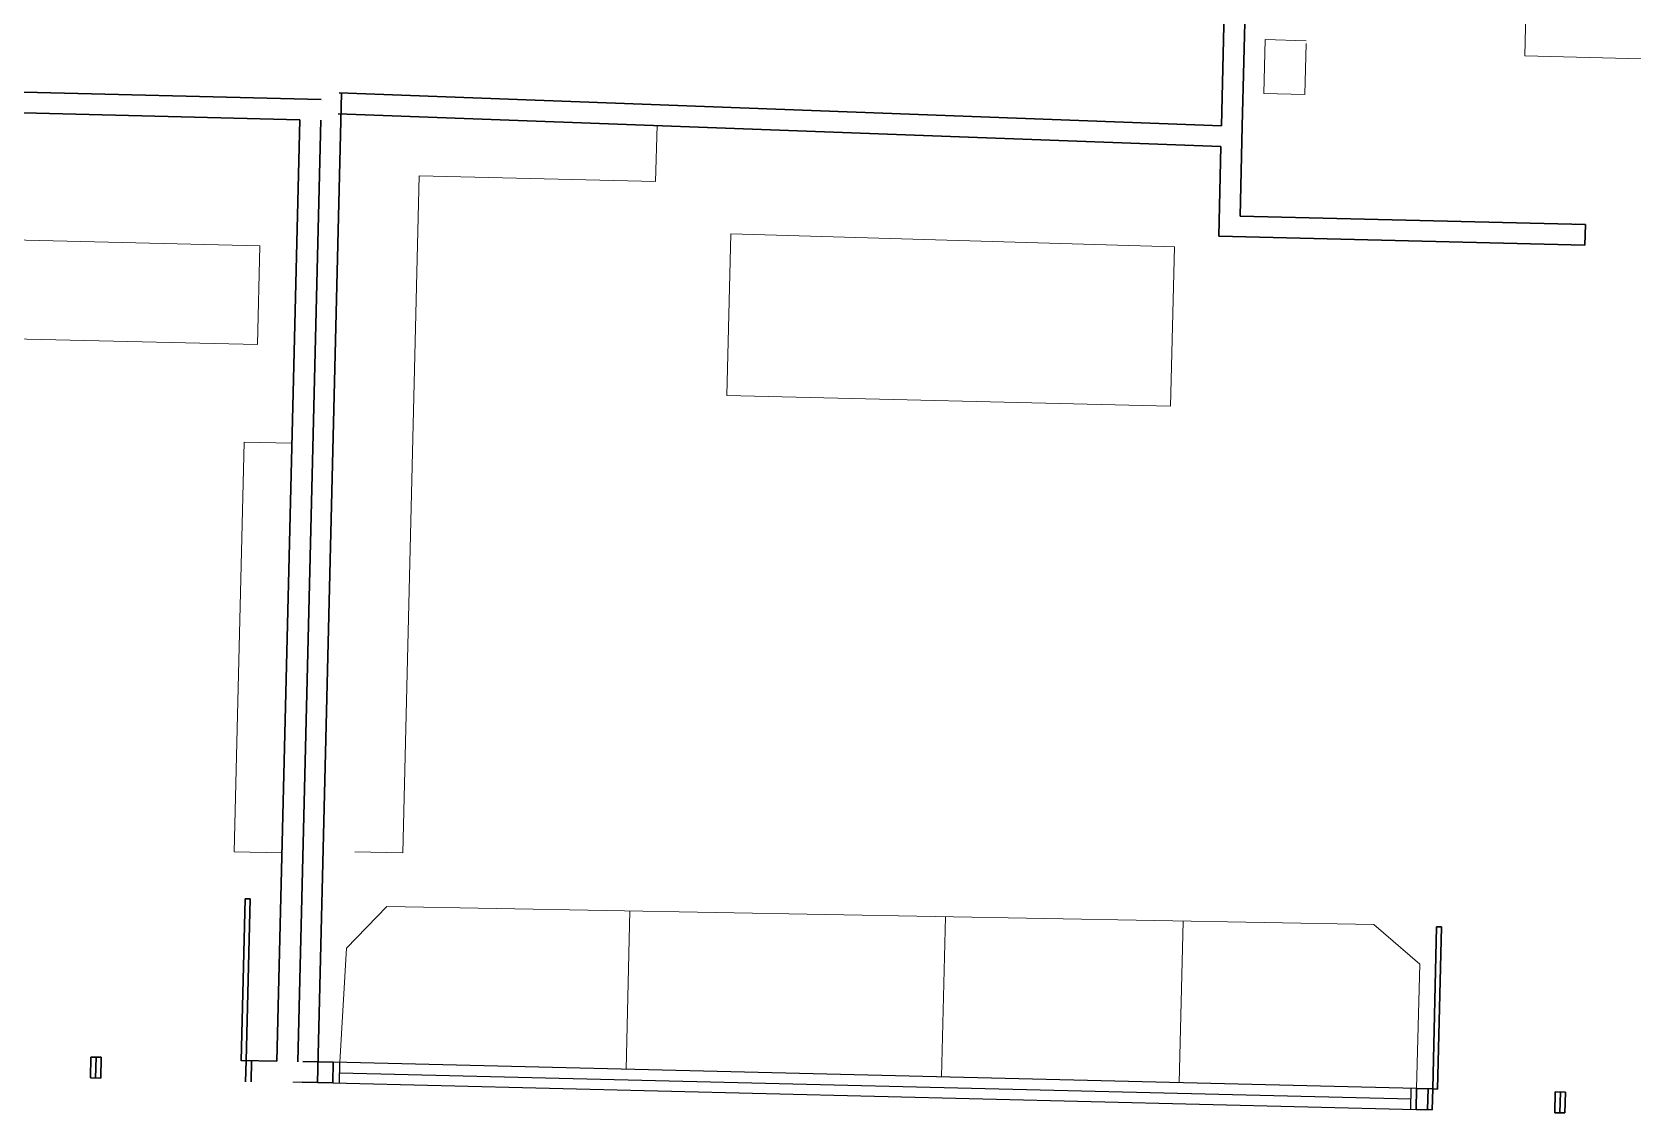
# Model space of a CAD drawing. Header units: millimetres. Extents: x 1418 to 1811, y 1796 to 1956.
# Drawn here: x 1493.98 to 1499.37, y 1824.96 to 1828.6 of the extents above; entities that cross this region are included whole.
import ezdxf

# ---------------------------------------------------------------- set-up
doc = ezdxf.new("R2010")
doc.units = ezdxf.units.MM
for name, color, linetype, lineweight in [('JANELAS', 5, 'Continuous', 25), ('layout', 253, 'Continuous', 13), ('LINHAGROSSA', 7, 'Continuous', 30)]:
    doc.layers.add(name, color=color, linetype=linetype, lineweight=lineweight)

msp = doc.modelspace()

# ---------------------------------------------------------------- linework, layer by layer
at = {"layer": 'JANELAS'}
for p, q in [((1498.6426, 1825.0469), (1494.9979, 1825.1356)), ((1495.0185, 1825.065), (1495.0202, 1825.1351)), ((1495.0193, 1825.1001), (1498.6238, 1825.0123)), ((1494.9962, 1825.0656), (1498.6409, 1824.9769)), ((1498.6229, 1824.9773), (1498.6246, 1825.0474))]:
    msp.add_line(p, q, dxfattribs=at)
at = {"layer": 'layout'}
for p, q in [((1499.0063, 1828.5198), (1499.0319, 1829.5711)), ((1498.1282, 1828.3931), (1498.1326, 1828.5745)), ((1498.1326, 1828.5745), (1498.2712, 1828.5711)), ((1498.2709, 1828.5616), (1498.2668, 1828.3897)), ((1499.7644, 1828.5013), (1499.0063, 1828.5198)), ((1498.2668, 1828.3897), (1498.1282, 1828.3931)), ((1496.0869, 1828.2853), (1496.0823, 1828.0969)), ((1495.2873, 1828.1162), (1495.2319, 1825.8391)), ((1496.0823, 1828.0969), (1495.2873, 1828.1162)), ((1494.7509, 1827.8808), (1493.6204, 1827.9083)), ((1494.7428, 1827.5487), (1494.7509, 1827.8808)), ((1496.3216, 1827.3781), (1496.3348, 1827.9217)), ((1496.3348, 1827.9217), (1497.8275, 1827.878)), ((1497.8275, 1827.878), (1497.8144, 1827.3417)), ((1493.6123, 1827.5762), (1494.7428, 1827.5487)), ((1497.8144, 1827.3417), (1496.3216, 1827.3781)), ((1494.6639, 1825.8432), (1494.6975, 1827.2213)), ((1494.6975, 1827.2213), (1494.8589, 1827.2173)), ((1494.8254, 1825.8393), (1494.6639, 1825.8432)), ((1495.2319, 1825.8391), (1495.0701, 1825.843)), ((1495.1781, 1825.6589), (1495.0427, 1825.5188)), ((1498.4983, 1825.5984), (1495.1781, 1825.6589)), ((1495.9956, 1825.644), (1495.9827, 1825.1117)), ((1497.0572, 1825.6246), (1497.0441, 1825.0858)), ((1497.8568, 1825.6101), (1497.8436, 1825.0664)), ((1498.6528, 1825.4656), (1498.4983, 1825.5984)), ((1495.0427, 1825.5188), (1495.0202, 1825.1351)), ((1498.6426, 1825.0469), (1498.6528, 1825.4656)), ((1494.8933, 1825.0681), (1494.8618, 1825.0688))]:
    msp.add_line(p, q, dxfattribs=at)
at = {"layer": 'LINHAGROSSA'}
for p, q in [((1497.9859, 1828.2848), (1498.0195, 1829.6658)), ((1498.0559, 1828.2831), (1498.0878, 1829.5941)), ((1493.4833, 1828.4097), (1494.9572, 1828.3738)), ((1494.9448, 1825.0668), (1495.0258, 1828.3949)), ((1497.9859, 1828.2848), (1495.0171, 1828.3952)), ((1493.4816, 1828.3396), (1494.8854, 1828.3054)), ((1494.8854, 1828.3054), (1494.8083, 1825.1384)), ((1494.9555, 1828.3037), (1494.8784, 1825.1367)), ((1497.9833, 1828.2148), (1495.0144, 1828.3252)), ((1498.0559, 1828.2831), (1498.0486, 1827.9812)), ((1497.9842, 1828.2147), (1497.9768, 1827.9133)), ((1498.0486, 1827.9812), (1499.2104, 1827.9529)), ((1499.2105, 1827.9533), (1499.1759, 1827.9542)), ((1499.2088, 1827.8833), (1499.2105, 1827.9533)), ((1497.9768, 1827.9133), (1499.2088, 1827.8833)), ((1499.2088, 1827.8833), (1499.1742, 1827.8841)), ((1494.7016, 1825.6854), (1494.6883, 1825.1404)), ((1494.718, 1825.685), (1494.7016, 1825.6854)), ((1494.7047, 1825.14), (1494.718, 1825.685)), ((1498.7099, 1825.5906), (1498.6967, 1825.0456)), ((1498.7263, 1825.5902), (1498.7099, 1825.5906)), ((1498.7131, 1825.0452), (1498.7263, 1825.5902)), ((1494.1808, 1825.0827), (1494.1825, 1825.1527)), ((1494.217, 1825.1519), (1494.1825, 1825.1527)), ((1494.2001, 1825.1523), (1494.1984, 1825.0822)), ((1494.2153, 1825.0818), (1494.217, 1825.1519)), ((1494.8083, 1825.1384), (1494.6884, 1825.1413)), ((1494.7047, 1825.14), (1494.703, 1825.0699)), ((1494.7214, 1825.0695), (1494.7231, 1825.1396)), ((1494.9979, 1825.1356), (1494.895, 1825.1381)), ((1494.9962, 1825.0656), (1494.9979, 1825.1356)), ((1494.2153, 1825.0818), (1494.1808, 1825.0827)), ((1494.9962, 1825.0656), (1494.8933, 1825.0681)), ((1498.6409, 1824.9769), (1498.6426, 1825.0469)), ((1498.6967, 1825.0456), (1498.6426, 1825.0469)), ((1498.6792, 1824.9759), (1498.6809, 1825.046)), ((1498.6967, 1825.0456), (1498.695, 1824.9755)), ((1498.6958, 1825.0106), (1498.6967, 1825.0456)), ((1498.7131, 1825.0452), (1498.6967, 1825.0456)), ((1499.1069, 1824.9655), (1499.1086, 1825.0356)), ((1499.1432, 1825.0347), (1499.1086, 1825.0356)), ((1499.1262, 1825.0352), (1499.1245, 1824.9651)), ((1499.1414, 1824.9647), (1499.1432, 1825.0347)), ((1498.695, 1824.9755), (1498.6409, 1824.9769)), ((1499.1414, 1824.9647), (1499.1069, 1824.9655))]:
    msp.add_line(p, q, dxfattribs=at)

doc.saveas('drawing.dxf')
